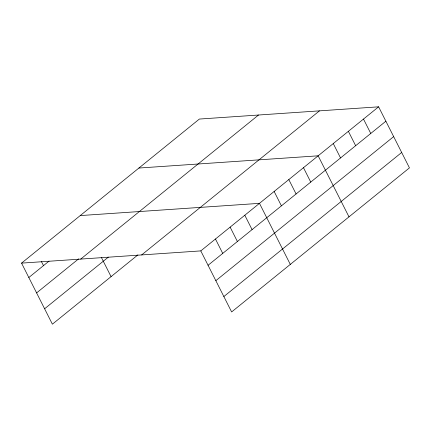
<?xml version="1.0" encoding="UTF-8"?>
<svg xmlns="http://www.w3.org/2000/svg" width="431" height="431" viewBox="0 0 431 431"><rect width="100%" height="100%" fill="white"/><g stroke="black" fill="none" stroke-linecap="round" stroke-linejoin="round"><path stroke-width="0.65" d="M21.55 263.125L199.37 119.058L378.612 106.823L409.45 167.874L231.63 311.942L200.792 250.896L21.55 263.125L52.388 324.177L137.877 254.91M28.818 277.51L49.048 261.116M36.597 292.908L78.582 258.891M80.699 259.09L258.519 115.018M44.608 308.774L108.348 257.135M141.643 254.931L319.463 110.864M200.792 250.896L378.612 106.823M208.06 265.28L385.88 121.208M215.839 280.678L393.659 136.611M223.856 296.544L401.67 152.477M138.911 168.042L318.153 155.812L348.991 216.858M80.231 215.581L259.473 203.351L290.311 264.402M363.5 119.069L370.762 133.454M348.383 131.315L355.65 145.7M333.271 143.566L340.533 157.945M303.483 167.697L310.751 182.081M288.813 179.582L296.081 193.966M274.143 191.466L281.411 205.851M244.803 215.236L252.07 229.621M230.132 227.126L237.4 241.505M215.462 239.011L222.73 253.396M101.506 257.706L111.069 276.632M41.365 261.428L43.488 265.625"/></g></svg>
